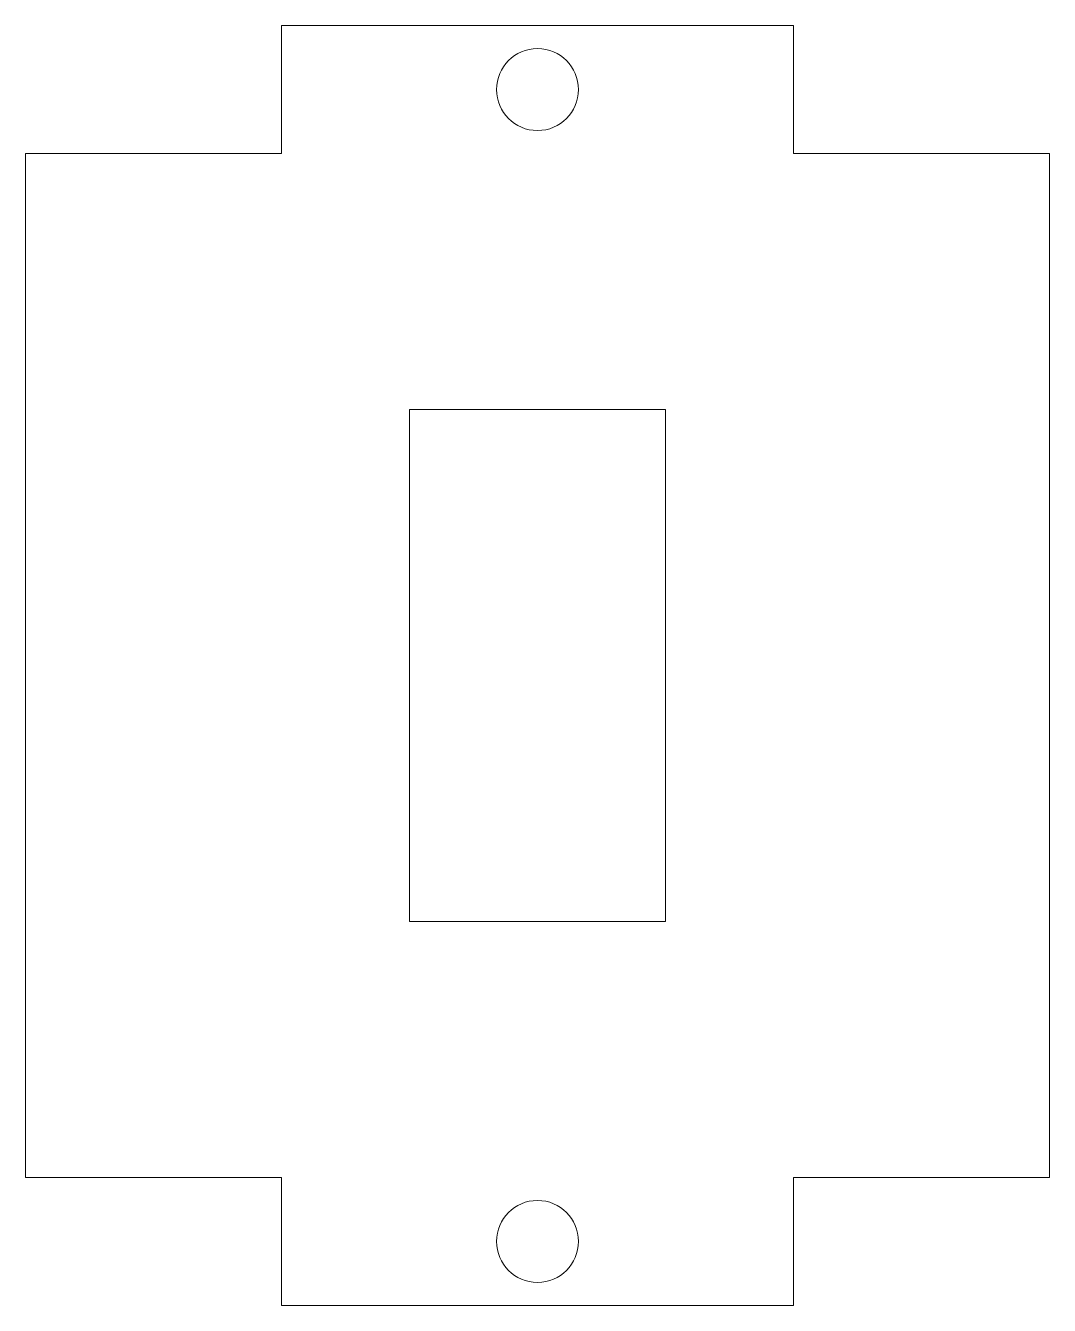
# Model space of a CAD drawing. Header units: inches. Extents: x -1 to 1, y 0 to 2.5.
import ezdxf

# ---------------------------------------------------------------- set-up
doc = ezdxf.new("R2010")
doc.units = ezdxf.units.IN
doc.layers.get('0').update_dxf_attribs({"linetype": 'CONTINUOUS', "lineweight": 0})

msp = doc.modelspace()

# ---------------------------------------------------------------- linework, layer by layer
for p, q in [((-0.5, 2.25), (-0.5, 2.5)), ((-0.5, 2.5), (0.5, 2.5)), ((0.5, 2.25), (0.5, 2.5)), ((-1, 0.25), (-1, 2.25)), ((-1, 2.25), (-0.5, 2.25)), ((1, 2.25), (0.5, 2.25)), ((0.5, 2.25), (0.5, 2.25)), ((1, 0.25), (1, 2.25)), ((-0.25, 1.75), (0.25, 1.75)), ((-0.25, 0.75), (-0.25, 1.75)), ((0.25, 1.75), (0.25, 0.75)), ((0.25, 0.75), (-0.25, 0.75)), ((-0.5, 0.25), (-1, 0.25)), ((-0.5, 0), (-0.5, 0.25)), ((0.5, 0), (0.5, 0.25)), ((0.5, 0.25), (1, 0.25)), ((-0.5, 0), (0.5, 0))]:
    msp.add_line(p, q)
for centre in [(0, 2.375), (0, 0.125)]:
    msp.add_circle(centre, 0.08)

doc.saveas('drawing.dxf')
